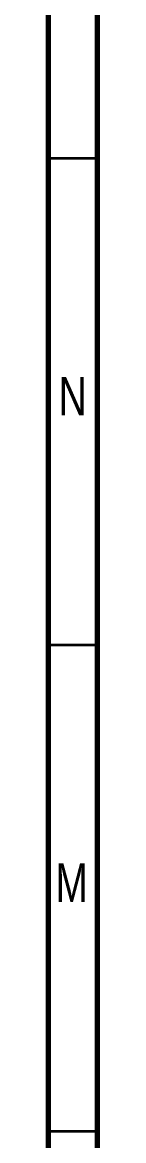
# Model space of a CAD drawing. Header units: millimetres. Extents: x 15 to 1184, y 5 to 836.
# Drawn here: x 15 to 20, y 569.6 to 684.5 of the extents above; entities that cross this region are included whole.
import ezdxf

# ---------------------------------------------------------------- set-up
doc = ezdxf.new("R2010")
doc.units = ezdxf.units.MM
doc.styles.add('SLDTEXTSTYLE1', font='TXT', dxfattribs={"width": 0.75})

msp = doc.modelspace()

# ---------------------------------------------------------------- linework, layer by layer
at = {"color": 7, "linetype": 'Continuous', "lineweight": 70}
for p, q in [((15, 5), (15, 836)), ((20, 10), (20, 831))]:
    msp.add_line(p, q, dxfattribs=at)
at = {"color": 7, "linetype": 'Continuous', "lineweight": 35}
for p, q in [((20, 670.5), (15, 670.5)), ((20, 620.5), (15, 620.5)), ((20, 570.5), (15, 570.5))]:
    msp.add_line(p, q, dxfattribs=at)

# ---------------------------------------------------------------- texts
at = {"color": 7, "linetype": 'Continuous', "lineweight": 0, "char_height": 3.9688, "attachment_point": 2, "style": 'SLDTEXTSTYLE1'}
for s, insert in [('N', (17.4637, 648.0602)), ('M', (17.3617, 598.0602))]:
    msp.add_mtext(s, dxfattribs=dict(at, insert=insert))

doc.saveas('drawing.dxf')
